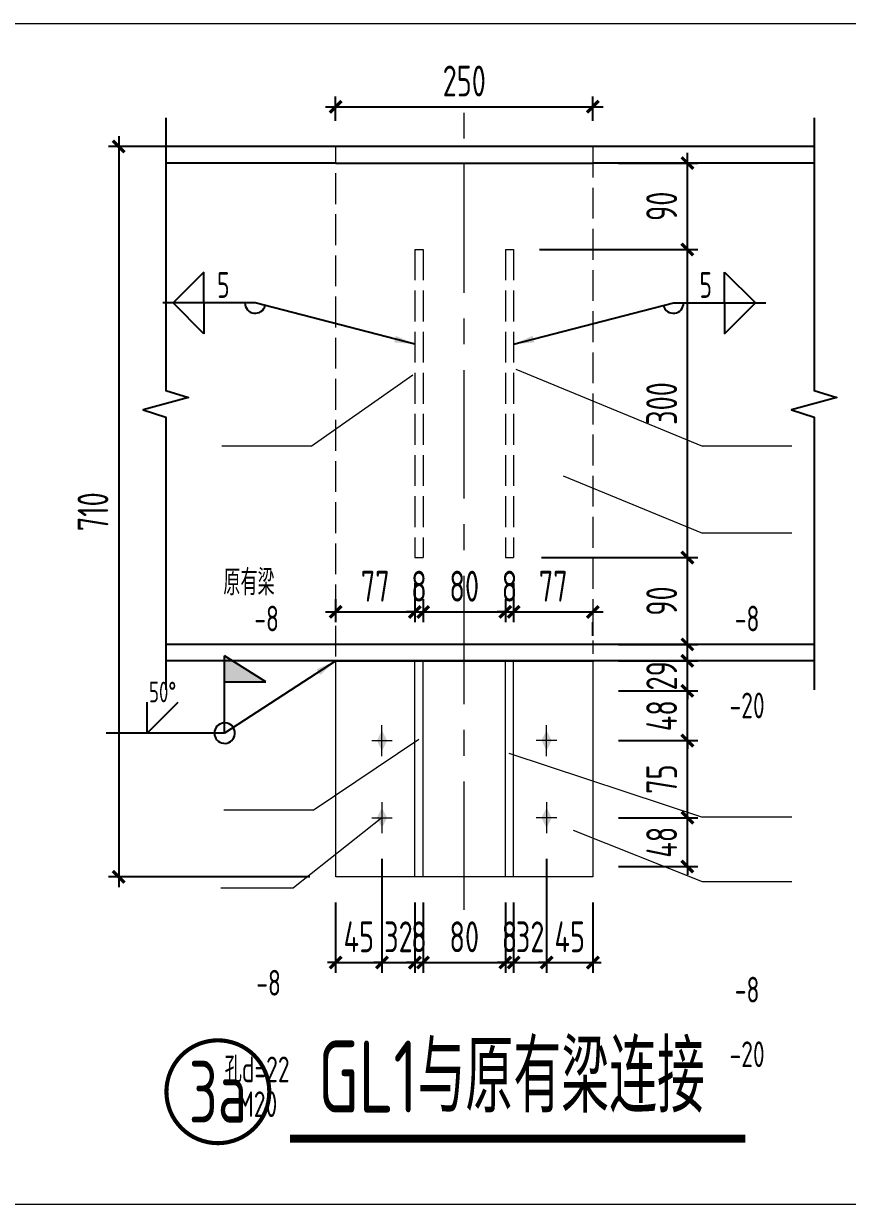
# Model space of a CAD drawing. Extents: x 498328 to 716449, y -893371 to -467753.
# Drawn here: x 625223 to 633230, y -704807 to -693326 of the extents above; entities that cross this region are included whole.
import ezdxf
from ezdxf.enums import TextEntityAlignment as Align

# ---------------------------------------------------------------- set-up
doc = ezdxf.new("R2010")
doc.units = 0
doc.header["$LTSCALE"] = 1000
doc.header["$PDMODE"] = 35
doc.header["$PDSIZE"] = 20
for name, pattern in [('_HY_DASHED100', [0.4, 0.3, -0.1]), ('CENTER', [2, 1.25, -0.25, 0.25, -0.25]), ('Continuous-STLayerSet-Bolt', [0]), ('Continuous-STNodeDetDraw-DimText', [0])]:
    doc.linetypes.add(name, pattern=pattern)
doc.layers.get('0').update_dxf_attribs({"linetype": 'CONTINUOUS'})
doc.layers.get('Defpoints').update_dxf_attribs({"linetype": 'CONTINUOUS'})
for name, color, linetype in [('1轮廓实线层', 7, 'CONTINUOUS'), ('AXIS', 251, 'CENTER'), ('DIM', 3, 'CONTINUOUS'), ('PUB_TEXT', 7, 'CONTINUOUS'), ('SD_NAME_TOPC', 7, 'CONTINUOUS'), ('STXT_HF', 7, 'CONTINUOUS'), ('STXT_XG_END_THIN', 2, 'CONTINUOUS'), ('STXT_XG_THIN', 2, 'CONTINUOUS'), ('THIN', 7, 'CONTINUOUS')]:
    doc.layers.add(name, color=color, linetype=linetype)
for name, color, linetype, lineweight in [('STXT_HF_TEXT', 7, 'CONTINUOUS', 0), ('平立面图螺栓', 1, 'CONTINUOUS', 18), ('详图标注文字', 7, 'CONTINUOUS', 18), ('钢梁', 141, 'CONTINUOUS', 18)]:
    doc.layers.add(name, color=color, linetype=linetype, lineweight=lineweight)
doc.styles.get("Standard").update_dxf_attribs({"font": 'txt', "width": 0.75})
doc.styles.add('StTextStyle', font='yjkeng.shx', dxfattribs={"width": 0.7, "height": 250, "bigfont": 'yjkchn.shx'})
doc.styles.add('TSSD-REIN', font='tssdeng.shx', dxfattribs={"width": 0.7, "bigfont": 'tssdchn.shx'})
doc.styles.add('TSSD_DIMENSION', font='Tssdeng.shx', dxfattribs={"width": 0.7, "bigfont": 'hztxt.shx'})
doc.styles.add('TSSD_LABEL', font='Tssdeng.shx', dxfattribs={"width": 0.7, "bigfont": 'hztxt.shx'})
doc.styles.add('TSSD_NUM', font='Tssdeng.shx', dxfattribs={"width": 0.7, "bigfont": 'hztxt.shx'})
doc.styles.add('TSSD_REIN', font='Tssdeng.shx', dxfattribs={"width": 0.7, "bigfont": 'hztxt.shx'})
doc.dimstyles.new('TSSD_10_100', dxfattribs={"dimtxt": 300, "dimasz": 80, "dimexe": 100, "dimexo": 250, "dimgap": 100, "dimtad": 1, "dimdec": 0, "dimlfac": 0.1, "dimzin": 0, "dimdsep": 46, "dimtxsty": 'TSSD_DIMENSION', "dimblk": 'ARCHTICK', "dimcen": 0, "dimdle": 100, "dimclrt": 7, "dimadec": 0, "dimazin": 0, "dimtfac": 1, "dimtdec": 0, "dimtix": 1, "dimtmove": 2, "dimatfit": 3, "dimldrblk": 'ARCHTICK', "dimfxl": 0, "dimtolj": 1, "dimtzin": 0, "dimarcsym": 0})
doc.dimstyles.new('TSSD_LEADER_STYLE_200.0', dxfattribs={"dimtxt": 0.18, "dimasz": 200, "dimexe": 0.18, "dimexo": 0.0625, "dimgap": 0.09, "dimtad": 0, "dimtih": 1, "dimtoh": 1, "dimdec": 4, "dimzin": 0, "dimdsep": 46, "dimtxsty": 'Standard', "dimcen": 0.09, "dimadec": 0, "dimazin": 0, "dimtfac": 1, "dimtdec": 4, "dimtofl": 0, "dimtmove": 0, "dimatfit": 3, "dimfxl": 0, "dimtolj": 1, "dimtzin": 0, "dimarcsym": 0})

# ---------------------------------------------------------------- blocks, each defined once
blk = doc.blocks.new('TS_IDX1')
at = {"color": 0, "linetype": 'ByBlock', "const_width": 0.04}
blk.add_lwpolyline([(-0.5, 0, 1), (0.5, 0, 1)], format="xyb", close=True, dxfattribs=at)
at = {"color": 0, "linetype": 'ByBlock', "style": 'TSSD_NUM', "width": 0.7}
blk.add_attdef('A', text='', height=0.6, dxfattribs=at).set_placement((0, 0), align=Align.MIDDLE_CENTER)
blk = doc.blocks.new('_ARCHTICK')
at = {"color": 0, "const_width": 0.4}
blk.add_lwpolyline([(-0.71, -0.71), (0.71, 0.71)], dxfattribs=at)
blk = doc.blocks.new('*D481')
at = {"layer": 'Defpoints', "color": 0, "transparency": 16777216}
for p in [(630756, -699813), (631675, -699813), (630756, -700297)]:
    blk.add_point(p, dxfattribs=at)
at = {"layer": 'DIM', "color": 0, "lineweight": -2, "transparency": 16777216}
for p, q in [((631006, -699813), (631775, -699813)), ((631675, -699813), (631675, -699733)), ((631675, -700297), (631675, -699813)), ((631006, -700297), (631775, -700297)), ((631675, -700297), (631675, -700377))]:
    blk.add_line(p, q, dxfattribs=at)
at = {"layer": 'DIM', "color": 0, "lineweight": -2, "transparency": 16777216, "xscale": 80, "yscale": 80, "zscale": 80}
for p, rotation in [((631675, -699813), 270), ((631675, -700297), 90)]:
    blk.add_blockref('_ARCHTICK', p, dxfattribs=dict(at, rotation=rotation))
at = {"layer": 'DIM', "color": 7, "transparency": 16777216, "insert": (631425, -700055), "char_height": 300, "attachment_point": 5, "rotation": 90, "style": 'TSSD_DIMENSION'}
blk.add_mtext('\\A1;48', dxfattribs=at)
blk = doc.blocks.new('*D482')
at = {"layer": 'Defpoints', "color": 0, "transparency": 16777216}
for p in [(630756, -700297), (631675, -700297), (630756, -701047)]:
    blk.add_point(p, dxfattribs=at)
at = {"layer": 'DIM', "color": 0, "lineweight": -2, "transparency": 16777216}
for p, q in [((631006, -700297), (631775, -700297)), ((631675, -701147), (631675, -700197)), ((631006, -701047), (631775, -701047))]:
    blk.add_line(p, q, dxfattribs=at)
at = {"layer": 'DIM', "color": 0, "lineweight": -2, "transparency": 16777216, "xscale": 80, "yscale": 80, "zscale": 80}
for p, rotation in [((631675, -700297), 90), ((631675, -701047), 270)]:
    blk.add_blockref('_ARCHTICK', p, dxfattribs=dict(at, rotation=rotation))
at = {"layer": 'DIM', "color": 7, "transparency": 16777216, "insert": (631425, -700672), "char_height": 300, "attachment_point": 5, "rotation": 90, "style": 'TSSD_DIMENSION'}
blk.add_mtext('\\A1;75', dxfattribs=at)
blk = doc.blocks.new('*D483')
at = {"layer": 'Defpoints', "color": 0, "transparency": 16777216}
for p in [(630756, -701047), (631675, -701047), (630756, -701522)]:
    blk.add_point(p, dxfattribs=at)
at = {"layer": 'DIM', "color": 0, "lineweight": -2, "transparency": 16777216}
for p, q in [((631675, -701047), (631675, -700967)), ((631006, -701047), (631775, -701047)), ((631675, -701522), (631675, -701047)), ((631006, -701522), (631775, -701522)), ((631675, -701522), (631675, -701602))]:
    blk.add_line(p, q, dxfattribs=at)
at = {"layer": 'DIM', "color": 0, "lineweight": -2, "transparency": 16777216, "xscale": 80, "yscale": 80, "zscale": 80}
for p, rotation in [((631675, -701047), 270), ((631675, -701522), 90)]:
    blk.add_blockref('_ARCHTICK', p, dxfattribs=dict(at, rotation=rotation))
at = {"layer": 'DIM', "color": 7, "transparency": 16777216, "insert": (631425, -701285), "char_height": 300, "attachment_point": 5, "rotation": 90, "style": 'TSSD_DIMENSION'}
blk.add_mtext('\\A1;48', dxfattribs=at)
blk = doc.blocks.new('_WELD001')
at = {"linetype": 'ByBlock'}
h = blk.add_hatch(color=0, dxfattribs=at)
h.paths.add_polyline_path([(0.8, 1), (0, 1.5), (0, 1)])
edge = h.paths.add_edge_path()
edge.add_line((0, 0), (0, 1.5))
at = {"color": 0, "linetype": 'ByBlock'}
for p, q in [((0, 0), (0, 1.5)), ((0.8, 1), (0, 1.5)), ((0, 1), (0.8, 1))]:
    blk.add_line(p, q, dxfattribs=at)
blk = doc.blocks.new('_WELD0012')
at = {"color": 0, "linetype": 'ByBlock'}
for q in [(1, 1), (0, 1)]:
    blk.add_line((0, 0), q, dxfattribs=at)
blk.add_attdef('A', (0.24, 1.464), '', height=0.8, dxfattribs=at)
blk = doc.blocks.new('*D484')
at = {"layer": 'Defpoints', "color": 0, "transparency": 16777216}
for p in [(629026, -698518), (628256, -698672), (629026, -699046)]:
    blk.add_point(p, dxfattribs=at)
at = {"layer": 'DIM', "color": 0, "lineweight": -2, "transparency": 16777216}
for p, q in [((629026, -698768), (629026, -699146)), ((628256, -698922), (628256, -699146)), ((628156, -699046), (629126, -699046))]:
    blk.add_line(p, q, dxfattribs=at)
at = {"layer": 'DIM', "color": 0, "lineweight": -2, "transparency": 16777216, "xscale": 80, "yscale": 80, "zscale": 80, "rotation": 180}
blk.add_blockref('_ARCHTICK', (628256, -699046), dxfattribs=at)
at = {"layer": 'DIM', "color": 0, "lineweight": -2, "transparency": 16777216, "xscale": 80, "yscale": 80, "zscale": 80}
blk.add_blockref('_ARCHTICK', (629026, -699046), dxfattribs=at)
at = {"layer": 'DIM', "color": 7, "transparency": 16777216, "insert": (628641, -698796), "char_height": 300, "attachment_point": 5, "style": 'TSSD_DIMENSION'}
blk.add_mtext('\\A1;77', dxfattribs=at)
blk = doc.blocks.new('*D485')
at = {"layer": 'Defpoints', "color": 0, "transparency": 16777216}
for p in [(629026, -698518), (629106, -698672), (629106, -699046)]:
    blk.add_point(p, dxfattribs=at)
at = {"layer": 'DIM', "color": 0, "lineweight": -2, "transparency": 16777216}
for p, q in [((629026, -698768), (629026, -699146)), ((629106, -698922), (629106, -699146)), ((629026, -699046), (628946, -699046)), ((629026, -699046), (629106, -699046)), ((629106, -699046), (629186, -699046))]:
    blk.add_line(p, q, dxfattribs=at)
at = {"layer": 'DIM', "color": 0, "lineweight": -2, "transparency": 16777216, "xscale": 80, "yscale": 80, "zscale": 80}
blk.add_blockref('_ARCHTICK', (629026, -699046), dxfattribs=at)
at = {"layer": 'DIM', "color": 0, "lineweight": -2, "transparency": 16777216, "xscale": 80, "yscale": 80, "zscale": 80, "rotation": 180}
blk.add_blockref('_ARCHTICK', (629106, -699046), dxfattribs=at)
at = {"layer": 'DIM', "color": 7, "transparency": 16777216, "insert": (629066, -698796), "char_height": 300, "attachment_point": 5, "style": 'TSSD_DIMENSION'}
blk.add_mtext('\\A1;8', dxfattribs=at)
blk = doc.blocks.new('*D486')
at = {"layer": 'Defpoints', "color": 0, "transparency": 16777216}
for p in [(629106, -698672), (629906, -698672), (629906, -699046)]:
    blk.add_point(p, dxfattribs=at)
at = {"layer": 'DIM', "color": 0, "lineweight": -2, "transparency": 16777216}
for p, q in [((629106, -698922), (629106, -699146)), ((629906, -698922), (629906, -699146)), ((629006, -699046), (630006, -699046))]:
    blk.add_line(p, q, dxfattribs=at)
at = {"layer": 'DIM', "color": 0, "lineweight": -2, "transparency": 16777216, "xscale": 80, "yscale": 80, "zscale": 80, "rotation": 180}
blk.add_blockref('_ARCHTICK', (629106, -699046), dxfattribs=at)
at = {"layer": 'DIM', "color": 0, "lineweight": -2, "transparency": 16777216, "xscale": 80, "yscale": 80, "zscale": 80}
blk.add_blockref('_ARCHTICK', (629906, -699046), dxfattribs=at)
at = {"layer": 'DIM', "color": 7, "transparency": 16777216, "insert": (629506, -698796), "char_height": 300, "attachment_point": 5, "style": 'TSSD_DIMENSION'}
blk.add_mtext('\\A1;80', dxfattribs=at)
blk = doc.blocks.new('*D487')
at = {"layer": 'Defpoints', "color": 0, "transparency": 16777216}
for p in [(629986, -698518), (629906, -698672), (629986, -699046)]:
    blk.add_point(p, dxfattribs=at)
at = {"layer": 'DIM', "color": 0, "lineweight": -2, "transparency": 16777216}
for p, q in [((629986, -698768), (629986, -699146)), ((629906, -698922), (629906, -699146)), ((629906, -699046), (629826, -699046)), ((629906, -699046), (629986, -699046)), ((629986, -699046), (630066, -699046))]:
    blk.add_line(p, q, dxfattribs=at)
at = {"layer": 'DIM', "color": 0, "lineweight": -2, "transparency": 16777216, "xscale": 80, "yscale": 80, "zscale": 80}
blk.add_blockref('_ARCHTICK', (629906, -699046), dxfattribs=at)
at = {"layer": 'DIM', "color": 0, "lineweight": -2, "transparency": 16777216, "xscale": 80, "yscale": 80, "zscale": 80, "rotation": 180}
blk.add_blockref('_ARCHTICK', (629986, -699046), dxfattribs=at)
at = {"layer": 'DIM', "color": 7, "transparency": 16777216, "insert": (629946, -698796), "char_height": 300, "attachment_point": 5, "style": 'TSSD_DIMENSION'}
blk.add_mtext('\\A1;8', dxfattribs=at)
blk = doc.blocks.new('*D488')
at = {"layer": 'Defpoints', "color": 0, "transparency": 16777216}
for p in [(629986, -698518), (630756, -699028), (630756, -699046)]:
    blk.add_point(p, dxfattribs=at)
at = {"layer": 'DIM', "color": 0, "lineweight": -2, "transparency": 16777216}
for p, q in [((629986, -698768), (629986, -699146)), ((629886, -699046), (630856, -699046)), ((630756, -699278), (630756, -699146))]:
    blk.add_line(p, q, dxfattribs=at)
at = {"layer": 'DIM', "color": 0, "lineweight": -2, "transparency": 16777216, "xscale": 80, "yscale": 80, "zscale": 80, "rotation": 180}
blk.add_blockref('_ARCHTICK', (629986, -699046), dxfattribs=at)
at = {"layer": 'DIM', "color": 0, "lineweight": -2, "transparency": 16777216, "xscale": 80, "yscale": 80, "zscale": 80}
blk.add_blockref('_ARCHTICK', (630756, -699046), dxfattribs=at)
at = {"layer": 'DIM', "color": 7, "transparency": 16777216, "insert": (630371, -698796), "char_height": 300, "attachment_point": 5, "style": 'TSSD_DIMENSION'}
blk.add_mtext('\\A1;77', dxfattribs=at)
blk = doc.blocks.new('*D497')
at = {"layer": 'Defpoints', "color": 0, "transparency": 16777216}
for p in [(630006, -698518), (631675, -698518), (630756, -699362)]:
    blk.add_point(p, dxfattribs=at)
at = {"layer": 'DIM', "color": 0, "lineweight": -2, "transparency": 16777216}
for p, q in [((631675, -699462), (631675, -698418)), ((630256, -698518), (631775, -698518)), ((631006, -699362), (631775, -699362))]:
    blk.add_line(p, q, dxfattribs=at)
at = {"layer": 'DIM', "color": 0, "lineweight": -2, "transparency": 16777216, "xscale": 80, "yscale": 80, "zscale": 80}
for p, rotation in [((631675, -698518), 90), ((631675, -699362), 270)]:
    blk.add_blockref('_ARCHTICK', p, dxfattribs=dict(at, rotation=rotation))
at = {"layer": 'DIM', "color": 7, "transparency": 16777216, "insert": (631425, -698940), "char_height": 300, "attachment_point": 5, "rotation": 90, "style": 'TSSD_DIMENSION'}
blk.add_mtext('\\A1;90', dxfattribs=at)
blk = doc.blocks.new('*D498')
at = {"layer": 'Defpoints', "color": 0, "transparency": 16777216}
for p in [(630006, -695522), (631675, -695522), (630006, -698518)]:
    blk.add_point(p, dxfattribs=at)
at = {"layer": 'DIM', "color": 0, "lineweight": -2, "transparency": 16777216}
for p, q in [((631675, -698618), (631675, -695422)), ((630256, -695522), (631775, -695522)), ((630256, -698518), (631775, -698518))]:
    blk.add_line(p, q, dxfattribs=at)
at = {"layer": 'DIM', "color": 0, "lineweight": -2, "transparency": 16777216, "xscale": 80, "yscale": 80, "zscale": 80}
for p, rotation in [((631675, -695522), 90), ((631675, -698518), 270)]:
    blk.add_blockref('_ARCHTICK', p, dxfattribs=dict(at, rotation=rotation))
at = {"layer": 'DIM', "color": 7, "transparency": 16777216, "insert": (631425, -697020), "char_height": 300, "attachment_point": 5, "rotation": 90, "style": 'TSSD_DIMENSION'}
blk.add_mtext('\\A1;300', dxfattribs=at)
blk = doc.blocks.new('*D499')
at = {"layer": 'Defpoints', "color": 0, "transparency": 16777216}
for p in [(630756, -694682), (631675, -694682), (629986, -695522)]:
    blk.add_point(p, dxfattribs=at)
at = {"layer": 'DIM', "color": 0, "lineweight": -2, "transparency": 16777216}
for p, q in [((631675, -695622), (631675, -694582)), ((631006, -694682), (631775, -694682)), ((630236, -695522), (631775, -695522))]:
    blk.add_line(p, q, dxfattribs=at)
at = {"layer": 'DIM', "color": 0, "lineweight": -2, "transparency": 16777216, "xscale": 80, "yscale": 80, "zscale": 80}
for p, rotation in [((631675, -694682), 90), ((631675, -695522), 270)]:
    blk.add_blockref('_ARCHTICK', p, dxfattribs=dict(at, rotation=rotation))
at = {"layer": 'DIM', "color": 7, "transparency": 16777216, "insert": (631425, -695102), "char_height": 300, "attachment_point": 5, "rotation": 90, "style": 'TSSD_DIMENSION'}
blk.add_mtext('\\A1;90', dxfattribs=at)
blk = doc.blocks.new('_WELD004')
at = {"color": 0, "linetype": 'ByBlock'}
for p, q in [((0, 1), (1, 0)), ((0, 0), (0, 1))]:
    blk.add_line(p, q, dxfattribs=at)
blk = doc.blocks.new('*D510')
at = {"layer": 'Defpoints', "color": 0, "transparency": 16777216}
for p in [(628706, -701197), (628256, -701622), (628706, -702455)]:
    blk.add_point(p, dxfattribs=at)
at = {"layer": 'DIM', "color": 0, "lineweight": -2, "transparency": 16777216}
for p, q in [((628706, -701447), (628706, -702555)), ((628256, -701872), (628256, -702555)), ((628256, -702455), (628176, -702455)), ((628256, -702455), (628706, -702455)), ((628706, -702455), (628786, -702455))]:
    blk.add_line(p, q, dxfattribs=at)
at = {"layer": 'DIM', "color": 0, "lineweight": -2, "transparency": 16777216, "xscale": 80, "yscale": 80, "zscale": 80}
blk.add_blockref('_ARCHTICK', (628256, -702455), dxfattribs=at)
at = {"layer": 'DIM', "color": 0, "lineweight": -2, "transparency": 16777216, "xscale": 80, "yscale": 80, "zscale": 80, "rotation": 180}
blk.add_blockref('_ARCHTICK', (628706, -702455), dxfattribs=at)
at = {"layer": 'DIM', "color": 7, "transparency": 16777216, "insert": (628481, -702205), "char_height": 300, "attachment_point": 5, "style": 'TSSD_DIMENSION'}
blk.add_mtext('\\A1;45', dxfattribs=at)
blk = doc.blocks.new('*D511')
at = {"layer": 'Defpoints', "color": 0, "transparency": 16777216}
for p in [(628706, -701197), (629026, -701622), (629026, -702455)]:
    blk.add_point(p, dxfattribs=at)
at = {"layer": 'DIM', "color": 0, "lineweight": -2, "transparency": 16777216}
for p, q in [((628706, -701447), (628706, -702555)), ((629026, -701872), (629026, -702555)), ((628706, -702455), (628626, -702455)), ((628706, -702455), (629026, -702455)), ((629026, -702455), (629106, -702455))]:
    blk.add_line(p, q, dxfattribs=at)
at = {"layer": 'DIM', "color": 0, "lineweight": -2, "transparency": 16777216, "xscale": 80, "yscale": 80, "zscale": 80}
blk.add_blockref('_ARCHTICK', (628706, -702455), dxfattribs=at)
at = {"layer": 'DIM', "color": 0, "lineweight": -2, "transparency": 16777216, "xscale": 80, "yscale": 80, "zscale": 80, "rotation": 180}
blk.add_blockref('_ARCHTICK', (629026, -702455), dxfattribs=at)
at = {"layer": 'DIM', "color": 7, "transparency": 16777216, "insert": (628866, -702205), "char_height": 300, "attachment_point": 5, "style": 'TSSD_DIMENSION'}
blk.add_mtext('\\A1;32', dxfattribs=at)
blk = doc.blocks.new('*D512')
at = {"layer": 'Defpoints', "color": 0, "transparency": 16777216}
for p in [(629026, -701622), (629106, -701622), (629106, -702455)]:
    blk.add_point(p, dxfattribs=at)
at = {"layer": 'DIM', "color": 0, "lineweight": -2, "transparency": 16777216}
for p, q in [((629026, -701872), (629026, -702555)), ((629106, -701872), (629106, -702555)), ((629026, -702455), (628946, -702455)), ((629026, -702455), (629106, -702455)), ((629106, -702455), (629186, -702455))]:
    blk.add_line(p, q, dxfattribs=at)
at = {"layer": 'DIM', "color": 0, "lineweight": -2, "transparency": 16777216, "xscale": 80, "yscale": 80, "zscale": 80}
blk.add_blockref('_ARCHTICK', (629026, -702455), dxfattribs=at)
at = {"layer": 'DIM', "color": 0, "lineweight": -2, "transparency": 16777216, "xscale": 80, "yscale": 80, "zscale": 80, "rotation": 180}
blk.add_blockref('_ARCHTICK', (629106, -702455), dxfattribs=at)
at = {"layer": 'DIM', "color": 7, "transparency": 16777216, "insert": (629066, -702205), "char_height": 300, "attachment_point": 5, "style": 'TSSD_DIMENSION'}
blk.add_mtext('\\A1;8', dxfattribs=at)
blk = doc.blocks.new('*D513')
at = {"layer": 'Defpoints', "color": 0, "transparency": 16777216}
for p in [(629106, -701622), (629906, -701622), (629906, -702455)]:
    blk.add_point(p, dxfattribs=at)
at = {"layer": 'DIM', "color": 0, "lineweight": -2, "transparency": 16777216}
for p, q in [((629106, -701872), (629106, -702555)), ((629906, -701872), (629906, -702555)), ((629006, -702455), (630006, -702455))]:
    blk.add_line(p, q, dxfattribs=at)
at = {"layer": 'DIM', "color": 0, "lineweight": -2, "transparency": 16777216, "xscale": 80, "yscale": 80, "zscale": 80, "rotation": 180}
blk.add_blockref('_ARCHTICK', (629106, -702455), dxfattribs=at)
at = {"layer": 'DIM', "color": 0, "lineweight": -2, "transparency": 16777216, "xscale": 80, "yscale": 80, "zscale": 80}
blk.add_blockref('_ARCHTICK', (629906, -702455), dxfattribs=at)
at = {"layer": 'DIM', "color": 7, "transparency": 16777216, "insert": (629506, -702205), "char_height": 300, "attachment_point": 5, "style": 'TSSD_DIMENSION'}
blk.add_mtext('\\A1;80', dxfattribs=at)
blk = doc.blocks.new('*D514')
at = {"layer": 'Defpoints', "color": 0, "transparency": 16777216}
for p in [(629906, -701622), (629986, -701622), (629986, -702455)]:
    blk.add_point(p, dxfattribs=at)
at = {"layer": 'DIM', "color": 0, "lineweight": -2, "transparency": 16777216}
for p, q in [((629906, -701872), (629906, -702555)), ((629986, -701872), (629986, -702555)), ((629906, -702455), (629826, -702455)), ((629906, -702455), (629986, -702455)), ((629986, -702455), (630066, -702455))]:
    blk.add_line(p, q, dxfattribs=at)
at = {"layer": 'DIM', "color": 0, "lineweight": -2, "transparency": 16777216, "xscale": 80, "yscale": 80, "zscale": 80}
blk.add_blockref('_ARCHTICK', (629906, -702455), dxfattribs=at)
at = {"layer": 'DIM', "color": 0, "lineweight": -2, "transparency": 16777216, "xscale": 80, "yscale": 80, "zscale": 80, "rotation": 180}
blk.add_blockref('_ARCHTICK', (629986, -702455), dxfattribs=at)
at = {"layer": 'DIM', "color": 7, "transparency": 16777216, "insert": (629946, -702205), "char_height": 300, "attachment_point": 5, "style": 'TSSD_DIMENSION'}
blk.add_mtext('\\A1;8', dxfattribs=at)
blk = doc.blocks.new('*D515')
at = {"layer": 'Defpoints', "color": 0, "transparency": 16777216}
for p in [(630306, -701197), (629986, -701622), (630306, -702455)]:
    blk.add_point(p, dxfattribs=at)
at = {"layer": 'DIM', "color": 0, "lineweight": -2, "transparency": 16777216}
for p, q in [((630306, -701447), (630306, -702555)), ((629986, -701872), (629986, -702555)), ((629986, -702455), (629906, -702455)), ((629986, -702455), (630306, -702455)), ((630306, -702455), (630386, -702455))]:
    blk.add_line(p, q, dxfattribs=at)
at = {"layer": 'DIM', "color": 0, "lineweight": -2, "transparency": 16777216, "xscale": 80, "yscale": 80, "zscale": 80}
blk.add_blockref('_ARCHTICK', (629986, -702455), dxfattribs=at)
at = {"layer": 'DIM', "color": 0, "lineweight": -2, "transparency": 16777216, "xscale": 80, "yscale": 80, "zscale": 80, "rotation": 180}
blk.add_blockref('_ARCHTICK', (630306, -702455), dxfattribs=at)
at = {"layer": 'DIM', "color": 7, "transparency": 16777216, "insert": (630146, -702205), "char_height": 300, "attachment_point": 5, "style": 'TSSD_DIMENSION'}
blk.add_mtext('\\A1;32', dxfattribs=at)
blk = doc.blocks.new('*D516')
at = {"layer": 'Defpoints', "color": 0, "transparency": 16777216}
for p in [(630306, -701197), (630756, -701622), (630756, -702455)]:
    blk.add_point(p, dxfattribs=at)
at = {"layer": 'DIM', "color": 0, "lineweight": -2, "transparency": 16777216}
for p, q in [((630306, -701447), (630306, -702555)), ((630756, -701872), (630756, -702555)), ((630306, -702455), (630226, -702455)), ((630306, -702455), (630756, -702455)), ((630756, -702455), (630836, -702455))]:
    blk.add_line(p, q, dxfattribs=at)
at = {"layer": 'DIM', "color": 0, "lineweight": -2, "transparency": 16777216, "xscale": 80, "yscale": 80, "zscale": 80}
blk.add_blockref('_ARCHTICK', (630306, -702455), dxfattribs=at)
at = {"layer": 'DIM', "color": 0, "lineweight": -2, "transparency": 16777216, "xscale": 80, "yscale": 80, "zscale": 80, "rotation": 180}
blk.add_blockref('_ARCHTICK', (630756, -702455), dxfattribs=at)
at = {"layer": 'DIM', "color": 7, "transparency": 16777216, "insert": (630531, -702205), "char_height": 300, "attachment_point": 5, "style": 'TSSD_DIMENSION'}
blk.add_mtext('\\A1;45', dxfattribs=at)
blk = doc.blocks.new('*D517')
at = {"layer": 'Defpoints', "color": 0, "transparency": 16777216}
for p in [(630756, -699522), (631675, -699522), (630756, -699813)]:
    blk.add_point(p, dxfattribs=at)
at = {"layer": 'DIM', "color": 0, "lineweight": -2, "transparency": 16777216}
for p, q in [((631675, -699522), (631675, -699442)), ((631006, -699522), (631775, -699522)), ((631675, -699813), (631675, -699522)), ((631006, -699813), (631775, -699813)), ((631675, -699813), (631675, -699893))]:
    blk.add_line(p, q, dxfattribs=at)
at = {"layer": 'DIM', "color": 0, "lineweight": -2, "transparency": 16777216, "xscale": 80, "yscale": 80, "zscale": 80}
for p, rotation in [((631675, -699522), 270), ((631675, -699813), 90)]:
    blk.add_blockref('_ARCHTICK', p, dxfattribs=dict(at, rotation=rotation))
at = {"layer": 'DIM', "color": 7, "transparency": 16777216, "insert": (631425, -699667), "char_height": 300, "attachment_point": 5, "rotation": 90, "style": 'TSSD_DIMENSION'}
blk.add_mtext('\\A1;29', dxfattribs=at)
blk = doc.blocks.new('*D527')
at = {"layer": 'Defpoints', "color": 0, "transparency": 16777216}
for p in [(630756, -694134), (628256, -694522), (630756, -694522)]:
    blk.add_point(p, dxfattribs=at)
at = {"layer": 'DIM', "color": 0, "lineweight": -2, "transparency": 16777216}
for p, q in [((628256, -694272), (628256, -694034)), ((630756, -694272), (630756, -694034)), ((628156, -694134), (630856, -694134))]:
    blk.add_line(p, q, dxfattribs=at)
at = {"layer": 'DIM', "color": 0, "lineweight": -2, "transparency": 16777216, "xscale": 80, "yscale": 80, "zscale": 80, "rotation": 180}
blk.add_blockref('_ARCHTICK', (628256, -694134), dxfattribs=at)
at = {"layer": 'DIM', "color": 0, "lineweight": -2, "transparency": 16777216, "xscale": 80, "yscale": 80, "zscale": 80}
blk.add_blockref('_ARCHTICK', (630756, -694134), dxfattribs=at)
at = {"layer": 'DIM', "color": 7, "transparency": 16777216, "insert": (629506, -693884), "char_height": 300, "attachment_point": 5, "style": 'TSSD_DIMENSION'}
blk.add_mtext('\\A1;250', dxfattribs=at)
blk = doc.blocks.new('*D532')
at = {"layer": 'Defpoints', "color": 0, "transparency": 16777216}
for p in [(628256, -694522), (626147, -701622), (628256, -701622)]:
    blk.add_point(p, dxfattribs=at)
at = {"layer": 'DIM', "color": 0, "lineweight": -2, "transparency": 16777216}
for p, q in [((626147, -694422), (626147, -701722)), ((628006, -694522), (626047, -694522)), ((628006, -701622), (626047, -701622))]:
    blk.add_line(p, q, dxfattribs=at)
at = {"layer": 'DIM', "color": 0, "lineweight": -2, "transparency": 16777216, "xscale": 80, "yscale": 80, "zscale": 80}
for p, rotation in [((626147, -694522), 90), ((626147, -701622), 270)]:
    blk.add_blockref('_ARCHTICK', p, dxfattribs=dict(at, rotation=rotation))
at = {"layer": 'DIM', "color": 7, "transparency": 16777216, "insert": (625897, -698072), "char_height": 300, "attachment_point": 5, "rotation": 90, "style": 'TSSD_DIMENSION'}
blk.add_mtext('\\A1;710', dxfattribs=at)

msp = doc.modelspace()

# ---------------------------------------------------------------- linework, layer by layer
at = {"layer": '1轮廓实线层', "color": 4, "linetype": '_HY_DASHED100', "lineweight": 20}
for p, q in [((629026.1, -695521.6), (629026.1, -698517.9)), ((629026.1, -695521.6), (629106.1, -695521.6)), ((629106.1, -695521.6), (629106.1, -698517.9)), ((629906.1, -695521.6), (629906.1, -698517.9)), ((629906.1, -695521.6), (629986.1, -695521.6)), ((629986.1, -695521.6), (629986.1, -698517.9)), ((629026.1, -698517.9), (629106.1, -698517.9)), ((629906.1, -698517.9), (629986.1, -698517.9))]:
    msp.add_line(p, q, dxfattribs=at)
msp.add_lwpolyline([(628256.1, -699480), (628256.1, -694522.4), (630756.1, -694522.4), (630756.1, -699453.7)], dxfattribs=at)
at = {"layer": 'AXIS', "lineweight": 20}
msp.add_line((629506.1, -701944.1), (629506.1, -693964.1), dxfattribs=at)
at = {"layer": 'PUB_TEXT', "lineweight": 15}
for p, q in [((628018.9, -697433.8), (629006.1, -696741.2)), ((628018.9, -697433.8), (627150.6, -697433.8)), ((632689.5, -697433.8), (631821.2, -697433.8)), ((632689.5, -698278.9), (631821.2, -698278.9)), ((628038.2, -700975.2), (629065.1, -700282.7)), ((628038.2, -700975.2), (627169.9, -700975.2)), ((632689.5, -701042.3), (631821.2, -701042.3)), ((631821.2, -701670.2), (630566.7, -701170.7)), ((632689.5, -701670.2), (631821.2, -701670.2))]:
    msp.add_line(p, q, dxfattribs=at)
at = {"layer": 'SD_NAME_TOPC', "const_width": 80}
msp.add_lwpolyline([(627811.8, -704167.3), (632236.7, -704167.3)], dxfattribs=at)
at = {"layer": 'STXT_HF'}
for p, q in [((627473.6, -696042.3), (626575.8, -696042.3)), ((631538.6, -696042.3), (632436.3, -696042.3)), ((627177.1, -700224.5), (626023.9, -700224.5))]:
    msp.add_line(p, q, dxfattribs=at)
for centre, start, end in [((627473.6, -696042.3), 180, 345.51775), ((631538.6, -696042.3), 194.48225, 0), ((627177.1, -700224.5), 291.93991, 180), ((627177.1, -700224.5), 180, 68.06009)]:
    msp.add_arc(centre, 100, start, end, dxfattribs=at)
at = {"layer": 'STXT_XG_END_THIN'}
msp.add_line((628256.1, -699522.4), (630756.1, -699522.4), dxfattribs=at)
at = {"layer": 'STXT_XG_THIN'}
for p, q in [((632907.4, -694522.4), (626605.8, -694522.4)), ((628256.1, -694682.4), (626605.8, -694682.4)), ((628256.1, -694682.4), (630756.1, -694682.4)), ((632907.4, -694682.4), (630756.1, -694682.4)), ((632907.4, -699362.4), (626605.8, -699362.4)), ((632907.4, -699522.4), (626605.8, -699522.4))]:
    msp.add_line(p, q, dxfattribs=at)
at = {"layer": 'THIN'}
for points in [[(626605.8, -694242.4), (626605.8, -696892.4), (626825.8, -696962.4), (626385.8, -697082.4), (626605.8, -697152.4), (626605.8, -699802.4)], [(632907.4, -694242.4), (632907.4, -696892.4), (633127.4, -696962.4), (632687.4, -697082.4), (632907.4, -697152.4), (632907.4, -699802.4)]]:
    msp.add_lwpolyline(points, dxfattribs=at)
at = {"layer": '平立面图螺栓', "color": 1, "linetype": 'Continuous-STLayerSet-Bolt', "lineweight": 18}
for p, q in [((628706.1, -700447.4), (628706.1, -700147.4)), ((630306.1, -700447.4), (630306.1, -700147.4)), ((628606.1, -700297.4), (628806.1, -700297.4)), ((630406.1, -700297.4), (630206.1, -700297.4)), ((628706.1, -700897.4), (628706.1, -701197.4)), ((630306.1, -700897.4), (630306.1, -701197.4)), ((628606.1, -701047.4), (628806.1, -701047.4)), ((630406.1, -701047.4), (630206.1, -701047.4))]:
    msp.add_line(p, q, dxfattribs=at)
at = {"layer": '平立面图螺栓', "color": 1}
for points in [[(628656.1, -700297.4), (628706.1, -700197.4), (628706.1, -700397.4), (628756.1, -700297.4)], [(630356.1, -700297.4), (630306.1, -700197.4), (630306.1, -700397.4), (630256.1, -700297.4)], [(628656.1, -701047.4), (628706.1, -701147.4), (628706.1, -700947.4), (628756.1, -701047.4)], [(630356.1, -701047.4), (630306.1, -701147.4), (630306.1, -700947.4), (630256.1, -701047.4)]]:
    msp.add_solid(points, dxfattribs=at)
at = {"layer": '详图标注文字', "color": 7, "linetype": 'Continuous-STNodeDetDraw-DimText', "lineweight": 18}
for p, q in [((630006.1, -696686.6), (631821.2, -697433.8)), ((630467.2, -697721.5), (631821.2, -698278.9)), ((629938.2, -700420.6), (631821.2, -701042.3)), ((628706.1, -701047.4), (627846.3, -701728.2)), ((627139.5, -701728.2), (627846.3, -701728.2))]:
    msp.add_line(p, q, dxfattribs=at)
at = {"layer": '钢梁'}
for p, q in [((629026.1, -701622.4), (629026.1, -699522.4)), ((629106.1, -701622.4), (629106.1, -699522.4)), ((629906.1, -701622.4), (629906.1, -699522.4)), ((629986.1, -701622.4), (629986.1, -699522.4))]:
    msp.add_line(p, q, dxfattribs=at)
msp.add_lwpolyline([(617216.1, -693326.1), (641746.4, -693326.1), (641746.4, -704806.5), (617216.1, -704806.5)], close=True, dxfattribs=at)
msp.add_lwpolyline([(630756.1, -699522.4), (630756.1, -701622.4), (628256.1, -701622.4), (628256.1, -699522.4)], dxfattribs=at)

# ---------------------------------------------------------------- block references
at = {"layer": 'STXT_HF'}
for p, xscale, yscale, zscale, rotation in [((626975.8, -696042.3), -300, 300, 300, 359.9999999996665), ((626975.8, -696042.3), 300.0000000000001, 300.0000000000001, 300.0000000000001, 179.9999999996665), ((632036.3, -696042.3), -300.0000000000001, 300.0000000000001, 300.0000000000001, 180)]:
    msp.add_blockref('_WELD004', p, dxfattribs=dict(at, xscale=xscale, yscale=yscale, zscale=zscale, rotation=rotation))
for name, p, xscale, yscale, zscale in [('_WELD004', (632036.3, -696042.3), 300, 300, 300), ('_WELD001', (627177.1, -700224.5), 500, 500, 500)]:
    msp.add_blockref(name, p, dxfattribs=dict(at, xscale=xscale, yscale=yscale, zscale=zscale))
ref = msp.add_blockref('_WELD0012', (626423.9, -700224.5), dxfattribs=dict(at, xscale=300, yscale=300, zscale=300))
ref.add_attrib('50%%d', '50%%d', dxfattribs={"height": 200, "style": 'TSSD_LABEL', "width": 0.7}).set_placement((626573.9, -699824.5), align=Align.MIDDLE_CENTER)
at = {"layer": 'THIN'}
ref = msp.add_blockref('TS_IDX1', (627110.9, -703711.4), dxfattribs=dict(at, xscale=999.9999800000003, yscale=999.9999800000003, zscale=999.9999800000003))
ref.add_attrib('1', '3a', dxfattribs={"height": 600, "style": 'TSSD_NUM', "width": 0.7}).set_placement((627110.9, -703711.4), align=Align.MIDDLE_CENTER)

# ---------------------------------------------------------------- texts
at = {"layer": 'PUB_TEXT', "lineweight": 15, "style": 'TSSD_REIN', "width": 0.7}
for s, p in [('-8', (627584.7, -699310.3)), ('-8', (632255.3, -699310.3)), ('-20', (632255.3, -700155.4)), ('-8', (627604, -702851.7)), ('-8', (632255.3, -702918.8)), ('-20', (632255.3, -703546.7))]:
    msp.add_text(s, height=250, dxfattribs=at).set_placement(p, align=Align.BOTTOM_CENTER)
at = {"layer": 'PUB_TEXT', "lineweight": 15, "style": 'TSSD-REIN', "width": 0.7}
msp.add_text('GL1与原有梁连接', height=700, dxfattribs=at).set_placement((628084.8, -703913.8))
at = {"layer": 'STXT_HF_TEXT', "style": 'TSSD_LABEL', "width": 0.7}
msp.add_text('5', height=250, rotation=360, dxfattribs=at).set_placement((627103.4, -695992.3))
msp.add_text('5', height=250, dxfattribs=at).set_placement((631792.1, -695992.3))
at = {"layer": '详图标注文字', "color": 7, "style": 'StTextStyle', "width": 0.7}
for s, p in [('原有梁', (627413.8, -698959)), ('孔d=22', (627492.9, -703693.9)), ('M20', (627492.9, -704032.3))]:
    msp.add_text(s, height=250, dxfattribs=at).set_placement(p, align=Align.BOTTOM_CENTER)

# ---------------------------------------------------------------- dimensions: what is measured, and where the dimension line sits
at = {"layer": 'DIM'}
for base, p1, p2, picture, middle in [((630756.1, -694134.2), (628256.1, -694522.4), (630756.1, -694522.4), '*D527', (629506.1, -693884.2)), ((629026.1, -699046), (628256.1, -698671.6), (629026.1, -698517.9), '*D484', (628641.1, -698796)), ((629106.1, -699046), (629026.1, -698517.9), (629106.1, -698671.6), '*D485', (629066.1, -698796)), ((629986.1, -699046), (629906.1, -698671.6), (629986.1, -698517.9), '*D487', (629946.1, -698796)), ((630756.1, -699046), (629986.1, -698517.9), (630756.1, -699028), '*D488', (630371.1, -698796)), ((629906.1, -699046), (629106.1, -698671.6), (629906.1, -698671.6), '*D486', (629506.1, -698796)), ((628706.1, -702455.3), (628256.1, -701622.4), (628706.1, -701197.4), '*D510', (628481.1, -702205.3)), ((629026.1, -702455.3), (628706.1, -701197.4), (629026.1, -701622.4), '*D511', (628866.1, -702205.3)), ((630306.1, -702455.3), (629986.1, -701622.4), (630306.1, -701197.4), '*D515', (630146.1, -702205.3)), ((630756.1, -702455.3), (630306.1, -701197.4), (630756.1, -701622.4), '*D516', (630531.1, -702205.3)), ((629106.1, -702455.3), (629026.1, -701622.4), (629106.1, -701622.4), '*D512', (629066.1, -702205.3)), ((629906.1, -702455.3), (629106.1, -701622.4), (629906.1, -701622.4), '*D513', (629506.1, -702205.3)), ((629986.1, -702455.3), (629906.1, -701622.4), (629986.1, -701622.4), '*D514', (629946.1, -702205.3))]:
    dim = msp.add_linear_dim(base=base, p1=p1, p2=p2, dimstyle='TSSD_10_100', dxfattribs=at)
    dim.commit()
    dim.dimension.update_dxf_attribs({"geometry": picture, "text_midpoint": middle})
for base, p1, p2, picture, middle in [((626147, -701622.4), (628256.1, -694522.4), (628256.1, -701622.4), '*D532', (625897, -698072.4)), ((631674.6, -695521.6), (630006.1, -698517.9), (630006.1, -695521.6), '*D498', (631424.6, -697019.7)), ((631674.6, -699522.4), (630756.1, -699812.5), (630756.1, -699522.4), '*D517', (631424.6, -699667.5))]:
    dim = msp.add_linear_dim(base=base, p1=p1, p2=p2, angle=90, dimstyle='TSSD_10_100', dxfattribs=at)
    dim.commit()
    dim.dimension.update_dxf_attribs({"geometry": picture, "text_midpoint": middle})
for base, p1, p2, picture, middle in [((631674.6, -694682.4), (629986.1, -695521.6), (630756.1, -694682.4), '*D499', (631424.6, -695102)), ((631674.6, -698517.9), (630756.1, -699362.4), (630006.1, -698517.9), '*D497', (631424.6, -698940.1))]:
    dim = msp.add_linear_dim(base=base, p1=p1, p2=p2, angle=90, text='90', dimstyle='TSSD_10_100', dxfattribs=at)
    dim.commit()
    dim.dimension.update_dxf_attribs({"geometry": picture, "text_midpoint": middle})
for p1, p2, distance, picture, middle in [((630756.1, -700297.4), (630756.1, -699812.5), -918.5, '*D481', (631424.6, -700055)), ((630756.1, -701047.4), (630756.1, -700297.4), -918.5, '*D482', (631424.6, -700672.4)), ((630756.0929127, -701522.4130276), (630756.0929127, -701047.4130276), -918.5003167, '*D483', (631424.5932294, -701284.9130276))]:
    dim = msp.add_aligned_dim(p1=p1, p2=p2, distance=distance, dimstyle='TSSD_10_100', dxfattribs=at)
    dim.commit()
    dim.dimension.update_dxf_attribs({"geometry": picture, "text_midpoint": middle})

# ---------------------------------------------------------------- leaders
at = {"layer": 'STXT_HF'}
for points in [[(629026.1, -696443.3), (627473.6, -696042.3)], [(629986.1, -696443.3), (631538.6, -696042.3)], [(628256.1, -699522.4), (627177.1, -700224.5)]]:
    msp.add_leader(points, dimstyle='TSSD_LEADER_STYLE_200.0', dxfattribs=at)

doc.saveas('drawing.dxf')
